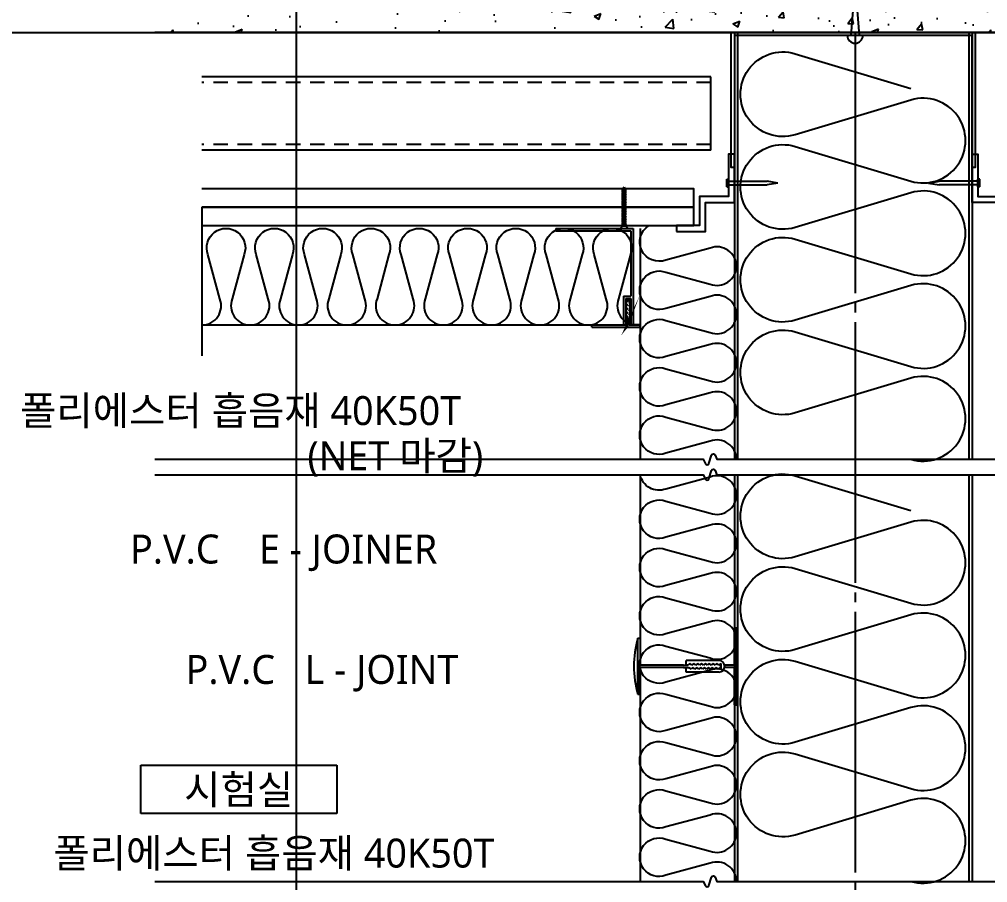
# Model space of a CAD drawing. Header units: millimetres. Extents: x 150 to 8166, y -2863 to -229.
# Drawn here: x 2769 to 3271, y -972 to -525 of the extents above; entities that cross this region are included whole.
import ezdxf
from ezdxf.enums import TextEntityAlignment as Align

# ---------------------------------------------------------------- set-up
doc = ezdxf.new("R2010")
doc.units = ezdxf.units.MM
doc.header["$LTSCALE"] = 5
doc.header["$MEASUREMENT"] = 0
doc.linetypes.add('C301', pattern=[30, 27, -1, 1, -1])
doc.linetypes.add('HID', pattern=[2.5, 1.5, -1])
doc.layers.get('0').update_dxf_attribs({"linetype": 'CONTINUOUS'})
for name, color, linetype in [('01-CEN', 1, 'C301'), ('01CONC', 2, 'CONTINUOUS'), ('01HAT', 8, 'CONTINUOUS'), ('01단열재', 55, 'CONTINUOUS'), ('01외벽패널', 3, 'CONTINUOUS'), ('01하지철물', 8, 'CONTINUOUS'), ('09무창층계산', 253, 'CONTINUOUS'), ('2', 2, 'CONTINUOUS'), ('5', 5, 'CONTINUOUS'), ('8', 8, 'CONTINUOUS'), ('ETC', 6, 'CONTINUOUS'), ('SYM-LEAD', 6, 'CONTINUOUS'), ('TEXT', 3, 'CONTINUOUS'), ('TEXT-NOTE', 6, 'CONTINUOUS')]:
    doc.layers.add(name, color=color, linetype=linetype)
doc.layers.add('02Waste', color=171, linetype='CONTINUOUS', plot=False)
doc.styles.add('스타일1', font='malgun.ttf')

# ---------------------------------------------------------------- blocks, each defined once
blk = doc.blocks.new('HILTI')
at = {"layer": '2'}
blk.add_lwpolyline([(4, 0, 1), (-4, 0)], format="xyb", close=True, dxfattribs=at)
blk.add_lwpolyline([(2, 0), (0, -26), (-2, 0)], dxfattribs=at)
blk = doc.blocks.new('INSUL1')
blk.add_lwpolyline([(8.881784197001252e-16, 0.2499999999999991, 1.344030650891056), (0.3500000000000014, 0.2499999999999991), (0.2000000000000002, 0.7499999999999991, -1.344030650891056), (0.5500000000000007, 0.7499999999999991), (0.4000000000000012, 0.2499999999999991)], format="xyb")
blk = doc.blocks.new('room-1')
at = {"layer": 'TEXT-NOTE', "color": 6}
for p, q in [((0, 5.000000000000057), (20.29451895928014, 5.000000000000057)), ((0, 5.68e-14), (0, 5.000000000000057)), ((20.29451895928014, 5.000000000000057), (20.29451895928014, 5.68e-14)), ((20.29451895928014, 5.68e-14), (0, 5.68e-14))]:
    blk.add_line(p, q, dxfattribs=at)
at = {"layer": 'TEXT-NOTE', "color": 3, "style": '스타일1'}
blk.add_attdef('실명', text='', height=3, dxfattribs=at).set_placement((10.14725947972397, 2.590682134619044), align=Align.MIDDLE)
blk = doc.blocks.new('볼트')
at = {"color": 33}
for p, q in [((5.456968210637569e-12, 4.604316927725449e-12), (-1.430104311106334, -1.199999999997942)), ((5.456968210637569e-12, 4.604316927725449e-12), (5.456968210637569e-12, -3.999999999995396)), ((-21.43010431110815, -1.999999999971749), (-20.842018577825, -1.686354275562678)), ((-21.43010431110997, -1.999999999973568), (-20.58003677678062, -2.453369351626804)), ((-20.80391223600054, -1.369316262084737), (-20.63155402621851, -1.574106563993098)), ((-20.63155405329235, -1.574106529148537), (-20.15069254640002, -1.317647058815908)), ((-20.58327812465905, -2.455474413168247), (-20.35015261551052, -2.755474413167519)), ((-20.3315586241788, -2.585891033017958), (-20.15069254640548, -2.682352941165789)), ((-20.08253407354641, -1.033559318016103), (-19.8806871523102, -1.220323295829928)), ((-19.92045376479473, -2.799999999994668), (-19.68732825564621, -3.09999999999394)), ((-19.37038423962622, -1.199999999997942), (-19.68010431111725, -1.199999999997942)), ((-19.12045368322833, -2.799999999994668), (-19.63055529931444, -2.799999999994668)), ((-19.31361128142998, -0.8999999999986699), (-19.08048569300081, -1.199999999996123)), ((-19.12045368322833, -2.799999999994668), (-18.88732817407981, -3.09999999999394)), ((-18.570384158058, -1.199999999997942), (-19.08048569299717, -1.199999999997942)), ((-18.32045376479255, -2.799999999994668), (-18.83055521774804, -2.799999999994668)), ((-18.51361119986359, -0.8999999999986699), (-18.28048561143441, -1.199999999996123)), ((-18.32045376479618, -2.799999999994668), (-18.08732825564766, -3.09999999999394)), ((-17.77038423962586, -1.199999999997942), (-18.28048569300154, -1.199999999997942)), ((-17.52045368322797, -2.799999999994668), (-18.03055529931589, -2.799999999994668)), ((-17.71361128143144, -0.8999999999986699), (-17.48048569300227, -1.199999999996123)), ((-17.52045368322979, -2.799999999994668), (-17.28732817408127, -3.09999999999394)), ((-16.97038415805946, -1.199999999997942), (-17.48048577456939, -1.199999999997942)), ((-16.72045376479946, -2.799999999996487), (-17.2305552177495, -2.799999999994668)), ((-16.91361119986504, -0.8999999999986699), (-16.68048561143587, -1.199999999996123)), ((-16.72045376479764, -2.799999999994668), (-16.48732825564912, -3.09999999999394)), ((-16.17038423962731, -1.199999999996123), (-16.68048561143405, -1.199999999996123)), ((-15.92045368323488, -2.799999999994668), (-16.43055529931735, -2.799999999994668)), ((-16.1136112814329, -0.8999999999986699), (-15.88048569300372, -1.199999999996123)), ((-15.92045368323124, -2.799999999994668), (-15.68732817408272, -3.09999999999394)), ((-15.37038415806092, -1.199999999996123), (-15.8804856930019, -1.199999999996123)), ((-15.12045376479909, -2.799999999994668), (-15.63055521775095, -2.799999999996487)), ((-15.3136111998665, -0.8999999999986699), (-15.08048561143733, -1.199999999996123)), ((-15.12045376479909, -2.799999999994668), (-14.88732825565057, -3.09999999999394)), ((-14.57038423962877, -1.199999999996123), (-15.08048561143551, -1.199999999996123)), ((-14.32045368323088, -2.799999999998306), (-14.8305552993188, -2.799999999996487)), ((-14.51361128143435, -0.8999999999986699), (-14.28048569300518, -1.199999999996123)), ((-14.3204536832327, -2.799999999994668), (-14.08732817408418, -3.09999999999394)), ((-13.77038415806237, -1.199999999994304), (-14.28048569300336, -1.199999999992485)), ((-13.52045376480419, -2.799999999998306), (-14.03055521775241, -2.799999999996487)), ((-13.71361119986796, -0.8999999999986699), (-13.48048561143878, -1.199999999996123)), ((-13.52045376480055, -2.799999999994668), (-13.28732825565203, -3.09999999999394)), ((-12.97038423963022, -1.199999999994304), (-13.48048561143696, -1.199999999992485)), ((-12.72045368323779, -2.799999999996487), (-13.23055529932026, -2.799999999996487)), ((-12.91361128143581, -0.8999999999986699), (-12.68048569300663, -1.199999999996123)), ((-12.72045368323415, -2.799999999994668), (-12.48732817408563, -3.09999999999394)), ((-12.17038415806383, -1.199999999992485), (-12.68048569300845, -1.199999999992485)), ((-11.92045376480564, -2.799999999998306), (-12.43055521775386, -2.799999999996487)), ((-12.11361119986941, -0.8999999999986699), (-11.88048561144024, -1.199999999996123)), ((-11.92045376480201, -2.799999999994668), (-11.68732825565348, -3.09999999999394)), ((-11.37038423963168, -1.199999999994304), (-11.88048561144205, -1.199999999994304)), ((-11.12045368323925, -2.799999999996487), (-11.63055529932171, -2.799999999996487)), ((-11.31361128143726, -0.8999999999986699), (-11.08048569300809, -1.199999999996123)), ((-11.12045368323561, -2.799999999994668), (-10.88732817408709, -3.09999999999394)), ((-10.57038415806528, -1.199999999994304), (-11.08048569300809, -1.199999999994304)), ((-10.32045376480528, -2.799999999996487), (-10.83055521775532, -2.799999999996487)), ((-10.51361119987087, -0.8999999999986699), (-10.28048561144169, -1.199999999996123)), ((-10.32045376480346, -2.799999999994668), (-10.08732825565494, -3.09999999999394)), ((-9.770384239633131, -1.199999999992485), (-10.28048561144533, -1.199999999994304)), ((-9.520453683235246, -2.799999999994668), (-10.03055529932317, -2.799999999994668)), ((-9.713611281438716, -0.8999999999986699), (-9.480485693009541, -1.199999999996123)), ((-9.520453683237065, -2.799999999994668), (-9.287328174088543, -3.09999999999394)), ((-8.970384158066736, -1.199999999996123), (-9.480485693014998, -1.199999999994304)), ((-8.720453764801277, -2.799999999992849), (-9.230555217756773, -2.799999999992849)), ((-8.91361119987232, -0.8999999999986699), (-8.680485611443146, -1.199999999996123)), ((-8.720453764804915, -2.799999999994668), (-8.487328255656394, -3.09999999999394)), ((-8.170384239634586, -1.199999999994304), (-8.680485611443146, -1.199999999994304)), ((-7.920453683233063, -2.79999999999103), (-8.430555299324624, -2.79999999999103)), ((-8.113611281440171, -0.8999999999986699), (-7.880485693010996, -1.199999999996123)), ((-7.92045368323852, -2.799999999994668), (-7.687328174089998, -3.09999999999394)), ((-7.370384158068191, -1.199999999992485), (-7.880485693010996, -1.199999999992485)), ((-7.120453764797276, -2.799999999989211), (-7.63055521775641, -2.799999999989211)), ((-7.313611199873776, -0.8999999999986699), (-7.080485611444601, -1.199999999996123)), ((-7.120453764806371, -2.799999999994668), (-6.887328255657849, -3.09999999999394)), ((-6.570384239636041, -1.199999999992485), (-7.080485611444601, -1.199999999992485)), ((-6.320453683229061, -2.799999999989211), (-6.83055529932426, -2.799999999989211)), ((-6.513611281441626, -0.8999999999986699), (-6.280485693012452, -1.199999999996123)), ((-6.320453683239975, -2.799999999994668), (-6.087328174091454, -3.09999999999394)), ((-5.770384158069646, -1.199999999992485), (-6.280485693016089, -1.199999999992485)), ((-5.520453764802369, -2.79999999999103), (-6.030555217757865, -2.799999999989211)), ((-5.713611199875231, -0.8999999999986699), (-5.480485611446056, -1.199999999996123)), ((-5.520453764807826, -2.799999999994668), (-5.287328255659304, -3.09999999999394)), ((-4.970384239637497, -1.199999999992485), (-5.480485611446056, -1.199999999992485)), ((-4.720453601665213, -2.799999999989211), (-5.230555299325715, -2.799999999989211)), ((-4.913611281443082, -0.8999999999986699), (-4.680485693013907, -1.199999999996123)), ((-4.720453601674308, -2.799999999994668), (-4.487328092525786, -3.09999999999394)), ((-4.170384076503979, -1.199999999996123), (-4.680485693015726, -1.199999999994304)), ((-3.92045368323852, -2.799999999992849), (-4.430555136194016, -2.79999999999103)), ((-4.113611118309564, -0.8999999999986699), (-3.880485529880389, -1.199999999996123)), ((-3.920453683242158, -2.799999999994668), (-3.687328174093636, -3.09999999999394)), ((-3.370384158071829, -1.199999999997942), (-3.880485529880389, -1.199999999996123)), ((-3.120453601668487, -2.79999999999103), (-3.630555217761867, -2.79999999999103)), ((-3.313611199877414, -0.8999999999986699), (-3.080485611448239, -1.199999999996123)), ((-3.120453683241067, -2.800000052154189), (-2.887328174092545, -3.100000052153462)), ((-2.57038414724957, -1.199999999997942), (-3.080485611448239, -1.199999999996123)), ((-2.3453572217295, -2.799999999992849), (-2.830555206939607, -2.799999999992849)), ((-2.513611199876323, -0.900000052158191), (-2.280485611447148, -1.200000052155644)), ((-2.345357303300261, -2.800000052154189), (-2.112231794151739, -3.100000052153462)), ((-1.430104311108153, -1.199999999997942), (-2.280485651979689, -1.199999999997942)), ((-1.430104311108153, -2.799999999994668), (-2.054483690417328, -2.799999999994668)), ((-1.430104311108153, -1.199999999996123), (-1.430104311109972, -2.799999999994668)), ((5.456968210637569e-12, -3.999999999995396), (-1.430104311109972, -2.799999999992849))]:
    blk.add_line(p, q, dxfattribs=at)
for centre, radius, start, end in [((-31.66339929623427, -0.2248707606385665), 10.91962520955569, 349.430091037619, 353.9839932817104), ((-12.65749789525216, -4.942611292089111), 8.705649232438772, 158.0627625609441, 161.8303439348203), ((-20.48388994816924, -1.805026044918975), 0.2740958057053934, 122.5973430208086, 155.2473220879052), ((-20.73094228378795, -2.224554931933142), 0.2740958057053934, 302.5973430208086, 335.5800029339348), ((298.6915008366141, -99.22150782216971), 333.5532319806038, 162.8802572527682, 163.114544842769), ((-13.12042356665552, -2.997358525107245), 7.233774259919008, 164.2478580958393, 178.0837772668189), ((-15.8691373426791, -3.160984843566382), 4.499326236728205, 156.0771215016195, 174.8290910683253), ((-19.68010431110088, -1.799999999994668), 1, 241.9275130635196, 257.8667290248235), ((-19.73302307426093, -1.451242776755805), 0.2740958057053934, 122.5973430208086, 155.2473220879052), ((-20.06811792392364, -2.569080518759563), 0.2740958057053934, 302.5973430208086, 335.2473220879104), ((-19.68010431111725, -2.199999999997942), 1, 90, 101.5710461504839), ((-27.89450997684071, 0.5685047284105735), 8.705649232438772, 338.0627625609444, 350.288680515386), ((-126.6256700237391, 16.19750268755985), 108.6655536483281, 349.770805792077, 350.9474316893241), ((-11.10642956203446, -4.568504728092137), 8.705649232438772, 158.0627625609441, 170.2886805153859), ((-18.93282161495154, -1.430919480922), 0.2740958057053934, 122.5973430208086, 155.2473220879052), ((-19.26811784235724, -2.569080518759563), 0.2740958057053934, 302.5973430208086, 335.2473220879104), ((-27.09450989527431, 0.5685047284105735), 8.705649232438772, 338.0627625609444, 350.288680515386), ((-125.8256699421727, 16.19750268755985), 108.6655536483281, 349.770805792077, 350.9474316893241), ((-10.30642948046807, -4.568504728092137), 8.705649232438772, 158.0627625609441, 170.2886805153859), ((-18.13282153338514, -1.430919480922), 0.2740958057053934, 122.5973430208086, 155.2473220879052), ((-18.46811792392509, -2.569080518759563), 0.2740958057053934, 302.5973430208086, 335.2473220879104), ((-26.29450997684216, 0.5685047284105735), 8.705649232438772, 338.0627625609445, 350.288680515386), ((-125.0256700237405, 16.19750268755985), 108.6655536483281, 349.770805792077, 350.9474316893241), ((-9.506429562035919, -4.568504728092137), 8.705649232438772, 158.0627625609441, 170.2886805153859), ((-17.33282161495299, -1.430919480922), 0.2740958057053934, 122.5973430208086, 155.2473220879052), ((-17.6681178423587, -2.569080518759563), 0.2740958057053934, 302.5973430208086, 335.2473220879104), ((-25.49450989527577, 0.5685047284105735), 8.705649232438772, 338.0627625609445, 350.288680515386), ((-124.2256699421741, 16.19750268755985), 108.6655536483281, 349.770805792077, 350.9474316893241), ((-8.706429480469524, -4.568504728092137), 8.705649232438772, 158.0627625609441, 170.2886805153859), ((-16.5328215333866, -1.430919480922), 0.2740958057053934, 122.5973430208086, 155.2473220879052), ((-16.86811792392655, -2.569080518759563), 0.2740958057053934, 302.5973430208086, 335.2473220879104), ((-24.69450997684362, 0.5685047284105735), 8.705649232438772, 338.0627625609445, 350.288680515386), ((-123.425670023742, 16.19750268755985), 108.6655536483281, 349.770805792077, 350.9474316893241), ((-7.906429562037374, -4.568504728092137), 8.705649232438772, 158.0627625609441, 170.2886805153859), ((-15.73282161495445, -1.430919480922), 0.2740958057053934, 122.5973430208086, 155.2473220879052), ((-16.06811784236015, -2.569080518759563), 0.2740958057053934, 302.5973430208086, 335.2473220879104), ((-23.89450989527722, 0.5685047284105735), 8.705649232438772, 338.0627625609445, 350.288680515386), ((-122.6256699421756, 16.19750268755985), 108.6655536483281, 349.770805792077, 350.9474316893241), ((-7.106429480470979, -4.568504728092137), 8.705649232438772, 158.0627625609441, 170.2886805153859), ((-14.93282153338805, -1.430919480922), 0.2740958057053934, 122.5973430208086, 155.2473220879052), ((-15.268117923928, -2.569080518759563), 0.2740958057053934, 302.5973430208086, 335.2473220879104), ((-23.09450997684507, 0.5685047284105735), 8.705649232438772, 338.0627625609445, 350.288680515386), ((-121.8256700237434, 16.19750268755985), 108.6655536483281, 349.770805792077, 350.9474316893241), ((-6.306429562038829, -4.568504728092137), 8.705649232438772, 158.0627625609441, 170.2886805153859), ((-14.1328216149559, -1.430919480922), 0.2740958057053934, 122.5973430208086, 155.2473220879052), ((-14.46811784236161, -2.569080518759563), 0.2740958057053934, 302.5973430208086, 335.2473220879104), ((-22.29450989527868, 0.5685047284105735), 8.705649232438772, 338.0627625609445, 350.288680515386), ((-121.025669942177, 16.19750268755985), 108.6655536483281, 349.770805792077, 350.9474316893241), ((-5.506429480472434, -4.568504728092137), 8.705649232438772, 158.0627625609441, 170.2886805153859), ((-13.33282153338951, -1.430919480922), 0.2740958057053934, 122.5973430208086, 155.2473220879052), ((-13.66811792392946, -2.569080518759563), 0.2740958057053934, 302.5973430208086, 335.2473220879104), ((-21.49450997684653, 0.5685047284105735), 8.705649232438772, 338.0627625609445, 350.288680515386), ((-120.2256700237449, 16.19750268755985), 108.6655536483281, 349.770805792077, 350.9474316893241), ((-4.706429562040285, -4.568504728092137), 8.705649232438772, 158.0627625609441, 170.2886805153859), ((-12.53282161495736, -1.430919480922), 0.2740958057053934, 122.5973430208086, 155.2473220879052), ((-12.86811784236306, -2.569080518759563), 0.2740958057053934, 302.5973430208086, 335.2473220879104), ((-20.69450989528013, 0.5685047284105735), 8.705649232438772, 338.0627625609445, 350.288680515386), ((-119.4256699421785, 16.19750268755985), 108.6655536483281, 349.770805792077, 350.9474316893241), ((-3.906429480473889, -4.568504728092137), 8.705649232438772, 158.0627625609441, 170.2886805153859), ((-11.73282153339096, -1.430919480922), 0.2740958057053934, 122.5973430208086, 155.2473220879052), ((-12.06811792393091, -2.569080518759563), 0.2740958057053934, 302.5973430208086, 335.2473220879104), ((-19.89450997684798, 0.5685047284105735), 8.705649232438772, 338.0627625609445, 350.288680515386), ((-118.6256700237464, 16.19750268755985), 108.6655536483281, 349.770805792077, 350.9474316893241), ((-3.10642956204174, -4.568504728092137), 8.705649232438772, 158.0627625609441, 170.2886805153859), ((-10.93282161495881, -1.430919480922), 0.2740958057053934, 122.5973430208086, 155.2473220879052), ((-11.26811784236452, -2.569080518759563), 0.2740958057053934, 302.5973430208086, 335.2473220879104), ((-19.09450989528159, 0.5685047284105735), 8.705649232438772, 338.0627625609445, 350.288680515386), ((-117.82566994218, 16.19750268755985), 108.6655536483281, 349.770805792077, 350.9474316893241), ((-2.306429480475344, -4.568504728092137), 8.705649232438772, 158.0627625609441, 170.2886805153859), ((-10.13282153339242, -1.430919480922), 0.2740958057053934, 122.5973430208086, 155.2473220879052), ((-10.46811792393237, -2.569080518759563), 0.2740958057053934, 302.5973430208086, 335.2473220879104), ((-18.29450997684944, 0.5685047284105735), 8.705649232438772, 338.0627625609445, 350.288680515386), ((-117.0256700237478, 16.19750268755985), 108.6655536483281, 349.770805792077, 350.9474316893241), ((-1.506429562043195, -4.568504728092137), 8.705649232438772, 158.0627625609441, 170.2886805153859), ((-9.332821614960267, -1.430919480922), 0.2740958057053934, 122.5973430208086, 155.2473220879052), ((-9.668117842365973, -2.569080518759563), 0.2740958057053934, 302.5973430208086, 335.2473220879104), ((-17.49450989528304, 0.5685047284105735), 8.705649232438772, 338.0627625609445, 350.288680515386), ((-116.2256699421814, 16.19750268755985), 108.6655536483281, 349.770805792077, 350.9474316893241), ((-0.7064294804767997, -4.568504728092137), 8.705649232438772, 158.0627625609441, 170.2886805153859), ((-8.532821533393872, -1.430919480922), 0.2740958057053934, 122.5973430208086, 155.2473220879052), ((-8.868117923933823, -2.569080518759563), 0.2740958057053934, 302.5973430208086, 335.2473220879104), ((-16.6945099768509, 0.5685047284105735), 8.705649232438772, 338.0627625609445, 350.288680515386), ((-115.4256700237493, 16.19750268755985), 108.6655536483281, 349.770805792077, 350.9474316893241), ((0.09357043795534992, -4.568504728092137), 8.705649232438772, 158.0627625609441, 170.2886805153859), ((-7.732821614961722, -1.430919480922), 0.2740958057053934, 122.5973430208086, 155.2473220879052), ((-8.068117842367428, -2.569080518759563), 0.2740958057053934, 302.5973430208086, 335.2473220879104), ((-15.8945098952845, 0.5685047284105735), 8.705649232438772, 338.0627625609445, 350.288680515386), ((-114.6256699421829, 16.19750268755985), 108.6655536483281, 349.770805792077, 350.9474316893241), ((0.8935705195217452, -4.568504728092137), 8.705649232438772, 158.0627625609441, 170.2886805153859), ((-6.932821533395327, -1.430919480922), 0.2740958057053934, 122.5973430208086, 155.2473220879052), ((-7.268117923935279, -2.569080518759563), 0.2740958057053934, 302.5973430208086, 335.2473220879104), ((-15.09450997685235, 0.5685047284105735), 8.705649232438772, 338.0627625609445, 350.288680515386), ((-113.8256700237507, 16.19750268755985), 108.6655536483281, 349.770805792077, 350.9474316893241), ((1.693570437953895, -4.568504728092137), 8.705649232438772, 158.0627625609441, 170.2886805153859), ((-6.132821614963177, -1.430919480922), 0.2740958057053934, 122.5973430208086, 155.2473220879052), ((-6.468117842368883, -2.569080518759563), 0.2740958057053934, 302.5973430208086, 335.2473220879104), ((-14.29450989528596, 0.5685047284105735), 8.705649232438772, 338.0627625609445, 350.288680515386), ((-113.0256699421843, 16.19750268755985), 108.6655536483281, 349.770805792077, 350.9474316893241), ((2.49357051952029, -4.568504728092137), 8.705649232438772, 158.0627625609441, 170.2886805153859), ((-5.332821533396782, -1.430919480922), 0.2740958057053934, 122.5973430208086, 155.2473220879052), ((-5.668117923936734, -2.569080518759563), 0.2740958057053934, 302.5973430208086, 335.2473220879104), ((-13.49450997685381, 0.5685047284105735), 8.705649232438772, 338.0627625609445, 350.288680515386), ((-112.2256700237522, 16.19750268755985), 108.6655536483281, 349.770805792077, 350.9474316893241), ((3.29357043795244, -4.568504728092137), 8.705649232438772, 158.0627625609441, 170.2886805153859), ((-4.532821614964632, -1.430919480922), 0.2740958057053934, 122.5973430208086, 155.2473220879052), ((-4.868117760803216, -2.569080518759563), 0.2740958057053934, 302.5973430208086, 335.2473220879104), ((-12.69450981372029, 0.5685047284105735), 8.705649232438772, 338.0627625609445, 350.288680515386), ((-111.4256698606187, 16.19750268755985), 108.6655536483281, 349.770805792077, 350.9474316893241), ((4.093570601085958, -4.568504728092137), 8.705649232438772, 158.0627625609441, 170.2886805153859), ((-3.732821451831114, -1.430919480922), 0.2740958057053934, 122.5973430208086, 155.2473220879052), ((-4.068117842371066, -2.569080518759563), 0.2740958057053934, 302.5973430208086, 335.2473220879104), ((-11.89450989528814, 0.5685047284105735), 8.705649232438772, 338.0627625609445, 350.288680515386), ((-110.6256699421865, 16.19750268755985), 108.6655536483281, 349.770805792077, 350.9474316893241), ((4.893570519518107, -4.568504728092137), 8.705649232438772, 158.0627625609441, 170.2886805153859), ((-2.932821533398965, -1.430919480922), 0.2740958057053934, 122.5973430208086, 155.2473220879052), ((-3.268117842369975, -2.569080570919084), 0.2740958057053934, 302.5973430208086, 335.2473220879104), ((-11.09450989528705, 0.5685046762510524), 8.705649232438772, 338.0627625609445, 350.288680515386), ((-109.8256699421854, 16.19750263540033), 108.6655536483281, 349.770805792077, 350.9474316893241), ((5.693570519519199, -4.568504780251658), 8.705649232438772, 158.0627625609441, 170.2886805153859), ((-2.132821533397873, -1.430919533081521), 0.2740958057053934, 122.5973430208086, 155.2473220879052), ((-2.493021462429169, -2.569080570919084), 0.2740958057053934, 302.5973430208086, 335.2473220879104), ((-10.31941351534624, 0.5685046762510524), 8.705649232438772, 338.0627625609445, 346.351031201385), ((-20.76101211951573, 0.6453299512223225), 19.02115938478579, 348.6440665094739, 353.5671030953243)]:
    blk.add_arc(centre, radius, start, end, dxfattribs=at)

msp = doc.modelspace()

# ---------------------------------------------------------------- hatches: boundary and pattern name
at = {"layer": '01HAT'}
h = msp.add_hatch(dxfattribs=at)
h.set_pattern_fill('AR-CONC', color=256, scale=5, style=0)
h.set_pattern_definition([(49.99999999999999, (-29797.39104037969, 8871.641836670486), (35.86300913003767, -3.137606749129755), [3.75, -41.25]), (355, (-29797.39104037969, 8871.641836670486), (-6.937566680650001, 37.60960668500059), [3, -33]), (100.4513999999998, (-29794.40245638094, 8871.380369670482), (28.92546908570108, 34.47197710304768), [3.187009499999981, -35.05710559999969]), (46.18420000000002, (-29797.39104037969, 8881.641836670486), (53.36205243128222, -8.275950716450904), [5.624999999999972, -61.87499999999978]), (96.63559999999966, (-29792.94420312955, 8880.952171320354), (46.73313527743517, 48.70589354502209), [4.780514399999943, -52.58564999999955]), (351.1842, (-29797.39104037969, 8881.641836670486), (46.73309725668136, 48.70593004626623), [4.5, -49.5]), (21, (-29792.39104037969, 8879.141836670486), (29.84535260592308, -20.13094453326694), [3.75, -41.25]), (326.0000000000001, (-29792.39104037969, 8879.141836670486), (12.16576659607909, 36.25750225234265), [3, -33]), (71.4514, (-29789.90392872929, 8877.464256370233), (42.0111314290745, 16.12652483549762), [3.1870095, -35.0571056]), (37.50000000000001, (-29797.39104037969, 8871.641836670486), (0.6079927658645334, 16.64469269156557), [0, -32.59999999999999, 0, -33.5, 0, -33.125]), (7.499999999999999, (-29797.39104037969, 8871.641836670486), (13.15347687210743, 19.72058559411801), [0, -19.1, 0, -31.85, 0, -12.625]), (327.5, (-29808.54104038007, 8871.641836670486), (26.69112180862045, -1.12774358671899), [0, -12.5, 0, -39, 0, -51.75]), (317.5, (-29813.54104038007, 8871.641836670486), (29.15930846711931, 5.005249116615882), [0, -16.25, 0, -25.9, 0, -36.75])])
h.paths.add_polyline_path([(2839.636842594927, -482.2321302541282), (2839.636842594927, -532.2321302541282), (3414.636842594927, -532.2321302541282), (3414.636842594927, -482.2321302541282)])

# ---------------------------------------------------------------- linework, layer by layer
at = {"layer": '01-CEN'}
msp.add_line((3202.136842593064, -532.2321302541282), (3202.136842594927, -1289.551661275535), dxfattribs=at)
at = {"layer": '01CONC'}
msp.add_line((3412.636842594927, -532.2321302541282), (2839.636842594927, -532.2321302541282), dxfattribs=at)
at = {"layer": '01단열재'}
for points in [[(2863.964716672687, -683.7179655984792, 0.5248556557716139), (2873.314716672687, -670.1679655984792), (2867.114716672687, -647.2679655984791, -1.449197860962627), (2885.814716672687, -647.2679655984791), (2879.614716672687, -670.1679655984792, 0.5248556557715939), (2888.964716672687, -683.7179655984792, 0.5248556557716139), (2898.314716672687, -670.1679655984792), (2892.114716672687, -647.2679655984791, -1.449197860962627), (2910.814716672687, -647.2679655984791), (2904.614716672687, -670.1679655984792, 0.5248556557715939), (2913.964716672687, -683.7179655984792, 0.5248556557716139), (2923.314716672687, -670.1679655984792), (2917.114716672687, -647.2679655984791, -1.449197860962627), (2935.814716672687, -647.2679655984791), (2929.614716672687, -670.1679655984792, 0.5248556557715939), (2938.964716672687, -683.7179655984792, 0.5248556557716139), (2948.314716672687, -670.1679655984792), (2942.114716672687, -647.2679655984791, -1.449197860962627), (2960.814716672687, -647.2679655984791), (2954.614716672687, -670.1679655984792, 0.5248556557715939), (2963.964716672687, -683.7179655984792, 0.5248556557716139), (2973.314716672687, -670.1679655984792), (2967.114716672687, -647.2679655984791, -1.449197860962627), (2985.814716672687, -647.2679655984791), (2979.614716672687, -670.1679655984792, 0.5248556557715939), (2988.964716672687, -683.7179655984792, 0.5248556557716139), (2998.314716672687, -670.1679655984792), (2992.114716672687, -647.2679655984791, -1.449197860962627), (3010.814716672687, -647.2679655984791), (3004.614716672687, -670.1679655984792, 0.5248556557715939), (3013.964716672687, -683.7179655984792, 0.5248556557716139), (3023.314716672687, -670.1679655984792), (3017.114716672687, -647.2679655984791, -1.449197860962627), (3035.814716672687, -647.2679655984791), (3029.614716672687, -670.1679655984792, 0.5248556557715939), (3038.964716672687, -683.7179655984792, 0.5248556557716139), (3048.314716672687, -670.1679655984792), (3042.114716672687, -647.2679655984791, -1.449197860962627), (3060.814716672687, -647.2679655984791), (3054.614716672687, -670.1679655984792, 0.5248556557715939), (3063.964716672687, -683.7179655984792, 0.5248556557716139), (3073.314716672687, -670.1679655984792), (3067.114716672687, -647.2679655984791, -1.449197860962627), (3085.814716672687, -647.2679655984791), (3079.614716672687, -670.1679655984792, 0.5248556557715939), (3088.964716672687, -683.7179655984792)], [(3140.636842593064, -753.2552219659306, 0.5248556557715873), (3127.086842592991, -743.9052219660365), (3104.18684259304, -750.1052219662157, -1.449197860962621), (3104.186842592893, -731.4052219662157), (3127.086842592942, -737.6052219660365, 0.5248556557715648), (3140.636842592869, -728.2552219659306, 0.5248556557715882), (3127.086842592795, -718.9052219660365), (3104.186842592844, -725.1052219662157, -1.449197860962621), (3104.186842592698, -706.4052219662157), (3127.086842592746, -712.6052219660365, 0.5248556557715648), (3140.636842592673, -703.2552219659306, 0.5248556557715882), (3127.0868425926, -693.9052219660365), (3104.186842592649, -700.1052219662157, -1.449197860962621), (3104.186842592502, -681.4052219662157), (3127.086842592551, -687.6052219660365, 0.5248556557715648), (3140.636842592477, -678.2552219659306, 0.5248556557715882), (3127.086842592404, -668.9052219660365), (3104.186842592453, -675.1052219662157, -1.449197860962621), (3104.186842592307, -656.4052219662157), (3127.086842592355, -662.6052219660365, 0.5248556557715648), (3140.636842592282, -653.2552219659306, 0.5248556557715882), (3127.086842592209, -643.9052219660365), (3104.186842592258, -650.1052219662157, -0.9102562291998976), (3095.405618433694, -632.2321302570663, -0.9102562291998976)], [(3140.636842594927, -971.7921931103087, 0.5248556557715864), (3127.086842594844, -962.4421931104285), (3104.186842594899, -968.6421931106313, -1.449197860962687), (3104.186842594734, -949.9421931106313), (3127.086842594788, -956.1421931104286, 0.5248556557715838), (3140.636842594706, -946.7921931103087, 0.5248556557715927), (3127.086842594623, -937.4421931104285), (3104.186842594678, -943.6421931106313, -1.449197860962687), (3104.186842594513, -924.9421931106313), (3127.086842594567, -931.1421931104286, 0.5248556557715838), (3140.636842594485, -921.7921931103087, 0.5248556557715927), (3127.086842594402, -912.4421931104285), (3104.186842594457, -918.6421931106313, -1.449197860962687), (3104.186842594292, -899.9421931106313), (3127.086842594346, -906.1421931104286, 0.5248556557715838), (3140.636842594264, -896.7921931103087, 0.5248556557715927), (3127.086842594181, -887.4421931104285), (3104.186842594236, -893.6421931106313, -1.449197860962687), (3104.186842594071, -874.9421931106313), (3127.086842594125, -881.1421931104286, 0.5248556557715838), (3140.636842594043, -871.7921931103087, 0.5248556557715927), (3127.08684259396, -862.4421931104285), (3104.186842594015, -868.6421931106313, -1.449197860962687), (3104.18684259385, -849.9421931106313), (3127.086842593904, -856.1421931104286, 0.5248556557715838), (3140.636842593822, -846.7921931103087, 0.5248556557715927), (3127.086842593739, -837.4421931104285), (3104.186842593794, -843.6421931106313, -1.449197860962687), (3104.186842593629, -824.9421931106313), (3127.086842593683, -831.1421931104286, 0.5248556557715838), (3140.636842593601, -821.7921931103087, 0.5248556557715927), (3127.086842593518, -812.4421931104285), (3104.186842593573, -818.6421931106313, -1.449197860962687), (3104.186842593408, -799.9421931106313), (3127.086842593462, -806.1421931104286, 0.5248556557715838), (3140.63684259338, -796.7921931103087, 0.5248556557715927), (3127.086842593297, -787.4421931104285), (3104.186842593352, -793.6421931106313, -1.449197860962687), (3104.186842593187, -774.9421931106313), (3127.086842593241, -781.1421931104286, 0.5248556557715838), (3140.636842593159, -771.7921931103087, 0.5248556557715927), (3127.086842593076, -762.4421931104285), (3104.186842593131, -768.6421931106313, -0.4634740605928479), (3090.831391218051, -761.2552219638352, -0.4634740605928479)]]:
    msp.add_lwpolyline(points, format="xyb", dxfattribs=at)
at = {"layer": '01외벽패널'}
for p, q in [((3139.636842593064, -532.2321302541282), (3139.636842593064, -753.2552219638351)), ((3141.236842594554, -532.2321302541282), (3141.236842594554, -753.2552219638351)), ((3261.036842593437, -532.2321302541282), (3261.036842593437, -753.2552219638351)), ((3262.636842593064, -532.2321302541282), (3262.636842593064, -753.2552219638351)), ((3139.636842593064, -761.2552219638351), (3139.636842594927, -971.7921931103087)), ((3141.236842594554, -761.2552219638351), (3141.236842594554, -971.7921931103087)), ((3261.036842593437, -761.2552219638351), (3261.036842593437, -971.7921931103087)), ((3262.636842593064, -761.2552219638351), (3262.636842594927, -971.7921931103087))]:
    msp.add_line(p, q, dxfattribs=at)
at = {"layer": '01하지철물'}
for p, q in [((3139.636842593064, -572.2321302562236), (3139.636842593064, -753.2552219659306)), ((3139.636842593064, -761.2552219659306), (3139.636842593064, -971.792193112637))]:
    msp.add_line(p, q, dxfattribs=at)
at = {"layer": '01하지철물', "color": 4}
msp.add_lwpolyline([(3264.236842592692, -532.2321302541282), (3264.236842592692, -602.2321302541282), (3262.636842593064, -602.2321302541282), (3262.636842593064, -533.8321302539885), (3139.636842593064, -533.8321302539885), (3139.636842593064, -602.2321302541282), (3138.036842593437, -602.2321302541282), (3138.036842593437, -532.2321302541282)], close=True, dxfattribs=at)
at = {"layer": '02Waste', "ltscale": 0.1}
for p, q in [((2912.808966406867, -228.6893922027416), (2912.808966406867, -2862.500016552604)), ((317.4717417659717, -532.2321302541282), (3584.999999703467, -532.2321302541282))]:
    msp.add_line(p, q, dxfattribs=at)
at = {"layer": '09무창층계산'}
msp.add_line((2863.964716672771, -622.7321302588687), (2863.964716672665, -699.6842614295892), dxfattribs=at)
at = {"layer": '5'}
for points in [[(2839.636842594927, -753.2552219638351), (3123.439252739286, -753.2552219638351), (3124.594315781703, -755.5620826505806, 0.6664810144908515), (3126.434308433419, -755.4138237118937), (3127.839376754572, -751.0966202157765, -0.7024360545865561), (3129.719867905115, -751.0374927723065), (3130.62437381733, -753.2552219638351), (3412.636842594927, -753.2552219638351)], [(2839.636842594927, -761.2552219638351), (3123.439252739286, -761.2552219638351), (3124.594315781703, -763.5620826505806, 0.6664810144908515), (3126.434308433419, -763.4138237118937), (3127.839376754572, -759.0966202157765, -0.7024360545865561), (3129.719867905115, -759.0374927723065), (3130.62437381733, -761.2552219638351), (3412.636842594927, -761.2552219638351)], [(2839.636842594927, -971.7921931103087), (3123.439252739286, -971.7921931103087), (3124.594315781703, -974.0990537970542, 0.6664810144908515), (3126.434308433419, -973.9507948583673), (3127.839376754572, -969.633591362483, -0.7024360545865561), (3129.719867905115, -969.5744639187801), (3130.62437381733, -971.7921931103087), (3412.636842594927, -971.7921931103087)]]:
    msp.add_lwpolyline(points, format="xyb", dxfattribs=at)
at = {"layer": '8'}
for p, q in [((3127.453822310476, -555.2321302544794), (2863.964716672243, -555.2321302565404)), ((3127.453822310773, -593.2321302544794), (3127.453822310476, -555.2321302544794)), ((3127.453822310773, -593.2321302544794), (2863.96471667254, -593.2321302565404)), ((3135.636842593458, -612.2321302567437), (3135.636842593427, -608.2321302567437)), ((3135.636842593427, -608.2321302567437), (3136.636842593427, -608.2321302567359)), ((3136.636842593458, -612.2321302567359), (3136.636842593427, -608.2321302567359)), ((3136.636842593435, -609.2321302567359), (3156.636842593435, -609.2321302565795)), ((3136.63684259345, -611.2321302567359), (3156.63684259345, -611.2321302565795)), ((3162.199407372515, -610.232130256536), (3156.636842593435, -609.2321302565795)), ((3162.199407372515, -610.232130256536), (3156.636842593435, -609.2321302565795)), ((3162.199407372515, -610.232130256536), (3156.63684259345, -611.2321302565795)), ((3162.199407372515, -610.232130256536), (3156.63684259345, -611.2321302565795)), ((3240.074277813991, -610.2321302562236), (3245.636842593064, -609.2321302562236)), ((3240.074277813991, -610.2321302562236), (3245.636842593064, -609.2321302562236)), ((3240.074277813991, -610.2321302562236), (3245.636842593064, -611.2321302562236)), ((3240.074277813991, -610.2321302562236), (3245.636842593064, -611.2321302562236)), ((3265.636842593064, -609.2321302562236), (3245.636842593064, -609.2321302562236)), ((3265.636842593064, -611.2321302562236), (3245.636842593064, -611.2321302562236)), ((3265.636842593064, -612.2321302562236), (3265.636842593064, -608.2321302562236)), ((3266.636842593064, -608.2321302562236), (3265.636842593064, -608.2321302562236)), ((3266.636842593064, -612.2321302562236), (3266.636842593064, -608.2321302562236)), ((3135.636842593458, -612.2321302567437), (3136.636842593458, -612.2321302567359)), ((3266.636842593064, -612.2321302562236), (3265.636842593064, -612.2321302562236))]:
    msp.add_line(p, q, dxfattribs=at)
at = {"layer": '8', "linetype": 'HID'}
for p, q in [((3127.453822310499, -558.2321302544794), (2863.964716672267, -558.2321302565404)), ((3127.453822310749, -590.2321302544794), (2863.964716672517, -590.2321302565404))]:
    msp.add_line(p, q, dxfattribs=at)
at = {"layer": '8'}
for points in [[(3109.636842593638, -635.2321302569471), (3124.636842593638, -635.2321302568298), (3124.636842593521, -620.2321302568298), (3139.636842593521, -620.2321302567125), (3139.636842593325, -595.2321302567125), (3136.636842593325, -595.2321302567359), (3136.636842593497, -617.2321302567359), (3121.636842593497, -617.2321302568532), (3121.636842593614, -632.2321302568532), (3109.636842593614, -632.2321302569471)], [(3292.636842593064, -635.2321302562236), (3277.636842593064, -635.2321302562236), (3277.636842593064, -620.2321302562236), (3262.636842593064, -620.2321302562236), (3262.636842593064, -595.2321302562236), (3265.636842593064, -595.2321302562236), (3265.636842593064, -617.2321302562236), (3280.636842593064, -617.2321302562236), (3280.636842593064, -632.2321302562236), (3292.636842593064, -632.2321302562236)]]:
    msp.add_lwpolyline(points, close=True, dxfattribs=at)
for points in [[(2863.964716672771, -622.7321302588687), (3118.63684259354, -622.7321302568768), (3118.636842593466, -613.2321302568768), (2863.964716672697, -613.2321302588687)], [(2863.964716672845, -632.2321302588687), (3118.636842593614, -632.2321302568768), (3118.63684259354, -622.7321302568768), (2863.964716672771, -622.7321302588687)]]:
    msp.add_lwpolyline(points, dxfattribs=at)
at = {"layer": 'ETC'}
for p, q in [((3047.157026267921, -633.7293941698981), (3087.147883410734, -633.7293941698981)), ((3065.834112074291, -683.7179655984792), (3084.268870343026, -683.7179655984792)), ((3090.828397788541, -683.7179655984792), (3085.03145816913, -683.7179655984792)), ((3090.828397788541, -684.917691312744), (3090.828397788541, -683.7179655984792))]:
    msp.add_line(p, q, dxfattribs=at)
at = {"layer": 'ETC', "color": 4}
for p, q in [((3047.157026267921, -633.7293941698981), (3047.157026267921, -634.9291198841956)), ((3047.157026267921, -634.9291198841956), (3085.948157696438, -634.9291198841956)), ((3085.948157696438, -634.9291198841956), (3085.948157696438, -668.8406175087794)), ((3087.147883410734, -633.7293941698981), (3087.147883410734, -683.7179655984792)), ((3090.828397788541, -633.7321302568298), (3090.828397788541, -753.2552219638351)), ((3082.149026267857, -668.8406175087794), (3082.149026267857, -683.7179655984792)), ((3082.149026267857, -668.8406175087794), (3085.948157696438, -668.8406175087794)), ((3083.348751982153, -670.0403432230805), (3083.348751982153, -683.7179655984792)), ((3083.348751982153, -670.0403432230805), (3085.948157696438, -670.0403432230805)), ((3084.151760148256, -671.3594333273786), (3083.351943005347, -672.3592047559459)), ((3084.268870343026, -671.3594333273786), (3083.469053200252, -672.3592047559459)), ((3085.948388252532, -670.920891312765), (3083.800926536554, -670.920891312765)), ((3083.800926536554, -670.920891312765), (3084.151760148256, -671.3594333273786)), ((3085.746228152032, -671.0272002628108), (3084.003083891398, -671.0272002628108)), ((3084.003083891398, -671.0272002628108), (3084.268870343026, -671.3594333273786)), ((3085.746228152032, -671.0272002628108), (3085.03145816913, -671.920662741336)), ((3085.948388252532, -670.920891312765), (3085.148571109622, -671.920662741336)), ((3085.948157696438, -670.0403432230805), (3085.948157696438, -683.7179655984792)), ((3083.351943005347, -672.3592047559459), (3084.151760148256, -673.3589761845496)), ((3084.151760148256, -673.3589761845496), (3083.351943005347, -674.358747613117)), ((3083.351943005347, -674.358747613117), (3084.151760148256, -675.3585190416698)), ((3084.151760148256, -675.3585190416698), (3083.351943005347, -676.3582904702371)), ((3083.351943005347, -676.3582904702371), (3084.151760148256, -677.3580618988408)), ((3083.469053200252, -672.3592047559459), (3084.268870343026, -673.3589761845496)), ((3084.268870343026, -673.3589761845496), (3083.469053200252, -674.358747613117)), ((3083.469053200252, -674.358747613117), (3084.268870343026, -675.3585190416698)), ((3084.268870343026, -675.3585190416698), (3083.469053200252, -676.3582904702371)), ((3083.469053200252, -676.3582904702371), (3084.268870343026, -677.3580618988408)), ((3085.03145816913, -671.920662741336), (3085.831275312107, -672.9204341699033)), ((3085.831275312107, -672.9204341699033), (3085.03145816913, -673.9202055984888)), ((3085.03145816913, -673.9202055984888), (3085.831275312107, -674.9199770270561)), ((3085.831275312107, -674.9199770270561), (3085.03145816913, -675.9197484556271)), ((3085.03145816913, -675.9197484556271), (3085.831275312107, -676.9195198841944)), ((3085.148571109622, -671.920662741336), (3085.948388252532, -672.9204341699033)), ((3085.948388252532, -672.9204341699033), (3085.148571109622, -673.9202055984888)), ((3085.148571109622, -673.9202055984888), (3085.948388252532, -674.9199770270561)), ((3085.948388252532, -674.9199770270561), (3085.148571109622, -675.9197484556271)), ((3085.148571109622, -675.9197484556271), (3085.948388252532, -676.9195198841944)), ((3084.151760148256, -677.3580618988408), (3083.351943005347, -678.3578333273899)), ((3083.351943005347, -678.3578333273899), (3084.151760148256, -679.3576047559427)), ((3084.268870343026, -677.3580618988408), (3083.469053200252, -678.3578333273899)), ((3083.469053200252, -678.3578333273899), (3084.268870343026, -679.3576047559427)), ((3084.151760148256, -679.3576047559427), (3083.702776617049, -679.9188341699)), ((3084.151760148256, -679.9188341699), (3083.702776617049, -679.9188341699)), ((3084.268870343026, -679.3576047559427), (3083.854601709466, -679.8754405479622)), ((3084.268870343026, -679.8754405479622), (3083.854601709466, -679.8754405479622)), ((3084.151760148256, -683.7179655984792), (3084.151760148256, -679.9188341699)), ((3084.268870343026, -683.7179655984792), (3084.268870343026, -679.8754405479622)), ((3085.831275312107, -676.9195198841944), (3085.03145816913, -677.9192913127472)), ((3085.03145816913, -677.9192913127472), (3085.831275312107, -678.9190627413473)), ((3085.831275312107, -678.9190627413473), (3085.03145816913, -679.9188341699)), ((3085.03145816913, -683.7179655984792), (3085.03145816913, -679.9188341699)), ((3085.948388252532, -676.9195198841944), (3085.148571109622, -677.9192913127472)), ((3085.148571109622, -677.9192913127472), (3085.948388252532, -678.9190627413473)), ((3085.948388252532, -678.9190627413473), (3085.148571109622, -679.9188341699)), ((3085.148571109622, -683.7179655984792), (3085.148571109622, -679.9188341699)), ((2863.964716672687, -683.7179655984792), (3084.268870343026, -683.7179655984792)), ((3065.834112074291, -684.917691312744), (3065.834112074291, -683.7179655984792)), ((3065.834112074291, -684.917691312744), (3090.828397788541, -684.917691312744)), ((3085.03145816913, -683.7179655984792), (3090.828397788541, -683.7179655984792))]:
    msp.add_line(p, q, dxfattribs=at)
at = {"layer": 'ETC', "linetype": 'Continuous'}
for p, q in [((3090.828397788541, -633.7321302568298), (3090.828397788541, -753.2552219638351)), ((3090.828397788541, -761.2552219638351), (3090.828397788541, -825.2727837539996))]:
    msp.add_line(p, q, dxfattribs=at)
at = {"layer": 'ETC', "color": 4, "linetype": 'Continuous'}
for p, q in [((3090.828397788541, -761.2552219638351), (3090.828397788541, -845.9251881388814)), ((3139.63684259306, -840.453059535816), (3140.836568307358, -840.453059535816)), ((3139.63684259306, -859.8486252500738), (3139.63684259306, -840.453059535816)), ((3140.836568307358, -880.4439166786619), (3140.836568307358, -840.453059535816)), ((3089.648271164629, -874.9185595674576), (3089.648271164629, -845.9251881388814)), ((3089.648271164629, -845.9251881388814), (3090.847996878857, -845.9251881388814)), ((3090.847996878857, -845.9251881388814), (3090.847996878857, -859.8220109960316)), ((3089.648271164629, -860.4218738531604), (3089.648271164629, -874.9185595674576)), ((3113.272210241322, -859.8220109960316), (3090.847996878857, -859.8220109960316)), ((3113.272210241322, -861.0217367103292), (3090.847996878857, -861.0217367103292)), ((3090.847996878857, -874.9185595674576), (3090.847996878857, -861.0217367103292)), ((3090.847996878857, -861.0217367103292), (3090.847996878857, -874.9185595674576)), ((3113.272210241322, -859.8220109960316), (3115.626246980301, -859.8220109960316)), ((3113.272210241322, -861.0217367103292), (3115.66964060229, -861.0217367103292)), ((3131.63867116458, -857.4491738215152), (3114.642556878812, -857.4491738215152)), ((3114.642556878812, -859.8220109960316), (3114.642556878812, -857.4491738215152)), ((3114.642556878812, -859.7048980555887), (3115.626246980301, -859.7048980555887)), ((3114.642556878812, -863.4478023929591), (3114.642556878812, -861.0217367103292)), ((3114.642556878812, -861.1388469050803), (3115.626246980301, -861.1388469050803)), ((3116.626018408836, -858.9050809127334), (3115.626246980301, -859.7048980555887)), ((3116.626018408836, -859.0221938531581), (3115.626246980301, -859.8220109960316)), ((3116.187476394157, -861.1388469050803), (3115.626246980301, -861.5878304362673)), ((3115.626246980301, -861.1388469050803), (3115.626246980301, -861.5878304362673)), ((3115.66964060229, -861.0217367103292), (3115.66964060229, -861.43600534392)), ((3116.187476394157, -861.0217367103292), (3115.66964060229, -861.43600534392)), ((3117.187247822895, -861.8215538531699), (3116.187476394157, -861.0217367103292)), ((3117.187247822895, -861.9386640479538), (3116.187476394157, -861.1388469050803)), ((3117.625789837574, -859.7048980555887), (3116.626018408836, -858.9050809127334)), ((3117.625789837574, -859.8220109960316), (3116.626018408836, -859.0221938531581)), ((3118.187019251361, -861.0217367103292), (3117.187247822895, -861.8215538531699)), ((3118.187019251361, -861.1388469050803), (3117.187247822895, -861.9386640479538)), ((3118.62556126604, -858.9050809127334), (3117.625789837574, -859.7048980555887)), ((3118.62556126604, -859.0221938531581), (3117.625789837574, -859.8220109960316)), ((3119.186790679895, -861.8215538531699), (3118.187019251361, -861.0217367103292)), ((3119.186790679895, -861.9386640479538), (3118.187019251361, -861.1388469050803)), ((3119.625332694574, -859.7048980555887), (3118.62556126604, -858.9050809127334)), ((3119.625332694574, -859.8220109960316), (3118.62556126604, -859.0221938531581)), ((3120.186562108568, -861.0217367103292), (3119.186790679895, -861.8215538531699)), ((3120.186562108568, -861.1388469050803), (3119.186790679895, -861.9386640479538)), ((3120.625104123109, -858.9050809127334), (3119.625332694574, -859.7048980555887)), ((3120.625104123109, -859.0221938531581), (3119.625332694574, -859.8220109960316)), ((3121.186333537168, -861.8215538531699), (3120.186562108568, -861.0217367103292)), ((3121.186333537168, -861.9386640479538), (3120.186562108568, -861.1388469050803)), ((3121.624875551782, -859.7048980555887), (3120.625104123109, -858.9050809127334)), ((3121.624875551782, -859.8220109960316), (3120.625104123109, -859.0221938531581)), ((3122.186104965637, -861.0217367103292), (3121.186333537168, -861.8215538531699)), ((3122.186104965637, -861.1388469050803), (3121.186333537168, -861.9386640479538)), ((3122.624646980247, -858.9050809127334), (3121.624875551782, -859.7048980555887)), ((3122.624646980247, -859.0221938531581), (3121.624875551782, -859.8220109960316)), ((3123.185876394306, -861.8215538531699), (3122.186104965637, -861.0217367103292)), ((3123.185876394306, -861.9386640479538), (3122.186104965637, -861.1388469050803)), ((3123.624418408851, -859.7048980555887), (3122.624646980247, -858.9050809127334)), ((3123.624418408851, -859.8220109960316), (3122.624646980247, -859.0221938531581)), ((3124.185647822772, -861.0217367103292), (3123.185876394306, -861.8215538531699)), ((3124.185647822772, -861.1388469050803), (3123.185876394306, -861.9386640479538)), ((3124.624189837451, -858.9050809127334), (3123.624418408851, -859.7048980555887)), ((3124.624189837451, -859.0221938531581), (3123.624418408851, -859.8220109960316)), ((3125.185419251376, -861.8215538531699), (3124.185647822772, -861.0217367103292)), ((3125.185419251376, -861.9386640479538), (3124.185647822772, -861.1388469050803)), ((3125.623961265986, -859.7048980555887), (3124.624189837451, -858.9050809127334)), ((3125.623961265986, -859.8220109960316), (3124.624189837451, -859.0221938531581)), ((3126.185190679979, -861.0217367103292), (3125.185419251376, -861.8215538531699)), ((3126.185190679979, -861.1388469050803), (3125.185419251376, -861.9386640479538)), ((3126.623732694589, -858.9050809127334), (3125.623961265986, -859.7048980555887)), ((3126.623732694589, -859.0221938531581), (3125.623961265986, -859.8220109960316)), ((3127.184962108514, -861.8215538531699), (3126.185190679979, -861.0217367103292)), ((3127.184962108514, -861.9386640479538), (3126.185190679979, -861.1388469050803)), ((3127.623504123193, -859.7048980555887), (3126.623732694589, -858.9050809127334)), ((3127.623504123193, -859.8220109960316), (3126.623732694589, -859.0221938531581)), ((3128.184733537048, -861.0217367103292), (3127.184962108514, -861.8215538531699)), ((3128.184733537048, -861.1388469050803), (3127.184962108514, -861.9386640479538)), ((3128.623275551728, -858.9050809127334), (3127.623504123193, -859.7048980555887)), ((3128.623275551728, -859.0221938531581), (3127.623504123193, -859.8220109960316)), ((3129.184504965718, -861.8215538531699), (3128.184733537048, -861.0217367103292)), ((3129.184504965718, -861.9386640479538), (3128.184733537048, -861.1388469050803)), ((3129.623046980328, -859.7048980555887), (3128.623275551728, -858.9050809127334)), ((3129.623046980328, -859.8220109960316), (3128.623275551728, -859.0221938531581)), ((3130.184276394252, -861.0217367103292), (3129.184504965718, -861.8215538531699)), ((3130.184276394252, -861.1388469050803), (3129.184504965718, -861.9386640479538)), ((3130.622818408866, -858.9050809127334), (3129.623046980328, -859.7048980555887)), ((3130.622818408866, -859.0221938531581), (3129.623046980328, -859.8220109960316)), ((3131.184047822787, -861.8215538531699), (3130.184276394252, -861.0217367103292)), ((3131.184047822787, -861.9386640479538), (3130.184276394252, -861.1388469050803)), ((3131.622589837466, -859.7048980555887), (3130.622818408866, -858.9050809127334)), ((3131.622589837466, -859.8220109960316), (3130.622818408866, -859.0221938531581)), ((3132.183819251456, -861.0217367103292), (3131.184047822787, -861.8215538531699)), ((3132.183819251456, -861.1388469050803), (3131.184047822787, -861.9386640479538)), ((3132.622361266001, -858.9050809127334), (3131.622589837466, -859.7048980555887)), ((3132.51605231594, -859.1072410132151), (3131.622589837466, -859.8220109960316)), ((3132.51605231594, -861.287523161955), (3132.183819251456, -861.0217367103292)), ((3132.622361266001, -861.4896805168141), (3132.183819251456, -861.1388469050803)), ((3132.51605231594, -859.1072410132151), (3132.51605231594, -861.287523161955)), ((3132.622361266001, -858.9050809127334), (3132.622361266001, -861.4896805168141)), ((3139.63684259306, -859.8486252500738), (3134.577386995862, -859.8486252500738)), ((3139.63684259306, -861.0483509643532), (3134.577386995862, -861.0483509643532)), ((3139.63684259306, -880.4439166786619), (3139.63684259306, -861.0483509643532)), ((3131.63867116458, -863.4478023929591), (3114.642556878812, -863.4478023929591)), ((3089.648271164629, -874.9185595674576), (3090.847996878857, -874.9185595674576)), ((3090.828397788541, -874.9185595674576), (3090.828397788541, -971.7921931103087)), ((3139.63684259306, -880.4439166786619), (3140.836568307358, -880.4439166786619))]:
    msp.add_line(p, q, dxfattribs=at)
for centre, radius, start, end in [((3139.907296672701, -860.4218738531604), 52.30796824309585, 163.9103519520385, 196.0896480479615), ((3131.63867116458, -860.4484881072535), 2.999314285714286, 270, 90)]:
    msp.add_arc(centre, radius, start, end, dxfattribs=at)
at = {"layer": 'SYM-LEAD'}
for points in [[(3138.036842593437, -532.2321302541282, 0, 5, 0), (3130.536842593437, -519.2417491974525, 0, 0, 0), (3102.830816767623, -471.2535047915048, 0, 0, 0), (3094.551520797869, -471.2535047915048, 0, 0, 0)], [(3264.236842592692, -532.2321302541282, 0, 5, 0), (3271.736842592692, -519.2417491974525, 0, 0, 0), (3299.442868418505, -471.2535047915048, 0, 0, 0), (3307.722164388259, -471.2535047915048, 0, 0, 0)], [(3084.453334477863, -684.9297732946534, 0, 5, 0), (3076.953334477863, -697.9201543515619, 0, 0, 0), (3030.186508505738, -798.870114161221, 0, 0, 0), (3005.72164795887, -798.870114161221, 0, 0, 0)], [(3038.636842598654, -682.2321302562283, 0, 5, 0), (3038.636842598654, -697.2321302562283, 0, 0, 0), (3038.636842598654, -728.8579525991605, 0, 0, 0), (3026.136842598673, -728.8579525991809, 0, 0, 0)], [(3116.243055232145, -859.856619504521, 0, 5, 0), (3101.243055232145, -859.856619504521, 0, 0, 0), (3017.243055232145, -859.856619504521, 0, 0, 0)], [(3120.332958440831, -956.3291642584124, 0, 5, 0), (3105.332958440831, -956.3291642584124, 0, 0, 0), (3045.332958440831, -956.3291642584124, 0, 0, 0)]]:
    msp.add_lwpolyline(points, format="xyseb", dxfattribs=at)

# ---------------------------------------------------------------- block references
at = {"layer": '01단열재', "xscale": 120, "yscale": 120, "zscale": 120, "rotation": 90, "row_count": 1, "column_count": 4, "row_spacing": 0, "column_spacing": 48}
for p in [(3261.036842593437, -753.2552219638351), (3261.036842593437, -971.7921931103087)]:
    msp.add_blockref('INSUL1', p, dxfattribs=at)
at = {"layer": '01하지철물', "color": 4, "xscale": 1.004016064107418, "yscale": 1.004016064107418, "zscale": 1.004016064107418, "rotation": 180}
msp.add_blockref('HILTI', (3202.136842593064, -533.8321302539885), dxfattribs=at)
at = {"layer": 'ETC', "color": 9, "xscale": -1, "rotation": 90}
msp.add_blockref('볼트', (3080.531784854046, -633.7321302568007), dxfattribs=at)
at = {"layer": 'TEXT-NOTE'}
ref = msp.add_blockref('room-1', (2832.290616194963, -936.5832511782401), dxfattribs=dict(at, xscale=5.000000000004174, yscale=5.000000000004174, zscale=5.000000000004174))
ref.add_attrib('실명', '시험실', dxfattribs={"color": 3, "height": 15.00000000001253, "style": '스타일1'}).set_placement((2883.026913593206, -924.0832511782291), align=Align.MIDDLE)

# ---------------------------------------------------------------- texts
at = {"layer": 'TEXT', "style": '스타일1'}
for s, p in [('폴리에스터 흡음재 40K50T ', (2769.798776037991, -735.5456359528471)), ('(NET 마감)', (2918.595435693978, -758.9043336481278)), ('P.V.C    E - JOINER', (2826.759391720708, -807.2167103708634)), ('P.V.C   L - JOINT', (2855.508615062847, -869.5588346739719)), ('폴리에스터 흡음재 40K50T ', (2787.02871663261, -964.6574004234503))]:
    msp.add_text(s, height=15, dxfattribs=at).set_placement(p)

doc.saveas('drawing.dxf')
